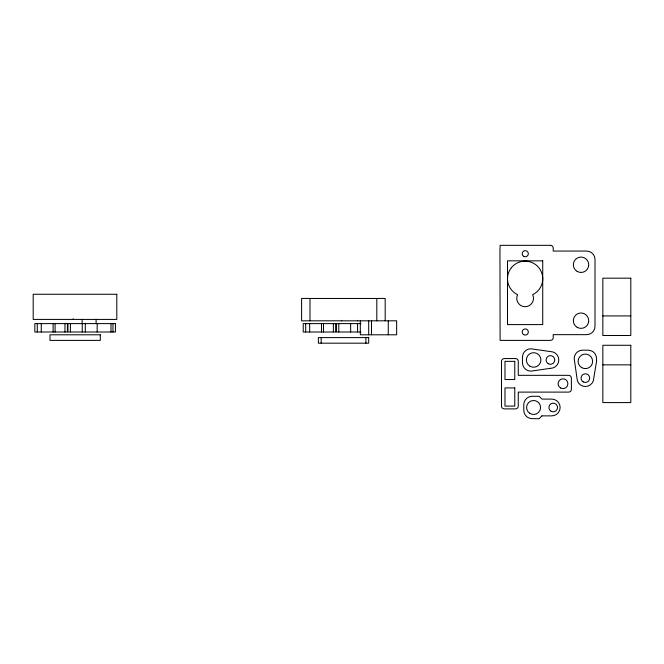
<?xml version="1.0" encoding="UTF-8"?>
<svg xmlns="http://www.w3.org/2000/svg" width="664" height="664" viewBox="0 0 664 664"><rect width="100%" height="100%" fill="white"/><g stroke="black" fill="none" stroke-linecap="round" stroke-linejoin="round"><path stroke-width="1" d="M602.846 315.923L630.8 315.923M360.95 323.609L336.324 323.609L336.324 332L360.95 332M602.846 364.851L630.8 364.851M388.266 320.82L388.266 334.797M385.186 320.82L385.186 298.451L301.597 298.451L301.597 320.82L396.649 320.82L396.649 334.797L360.311 334.797L360.311 320.82M376.803 298.451L376.803 320.82M371.491 320.82L371.491 334.797M368.694 320.82L368.694 334.797M365.897 337.594L365.897 343.18M357.564 323.609L357.564 332M357.514 320.289L357.514 320.82M350.642 323.609L350.642 332M341.595 320.289L341.595 320.82M338.781 323.609L338.781 332M333.369 323.609L333.369 332M323.484 323.609L323.484 332M321.509 323.609L321.509 332M321.168 337.594L321.168 343.18M309.98 298.451L309.98 320.82M309.648 323.609L309.648 332M305.689 323.609L305.689 332M112.98 323.609L112.98 332M111.004 323.609L111.004 332M97.168 323.609L97.168 332M96.106 319.417L96.106 323.335M85.299 323.609L85.299 332M82.129 319.417L82.129 323.335M82.245 323.609L82.245 332M73.198 318.72L73.198 319.417M70.384 323.609L70.384 332M64.972 323.609L64.972 332M55.087 323.609L55.087 332M53.112 323.609L53.112 332M41.251 323.609L41.251 332M37.292 323.609L37.292 332M596.554 361.357L593.757 378.131A8.391 8.391 0 0 1 585.366 386.514A8.391 8.391 0 0 1 576.983 378.131L574.186 358.56A8.391 8.391 0 0 1 582.569 350.169L588.163 350.169A8.391 8.391 0 0 1 596.554 358.56L596.554 361.357M541.965 415.871L539.168 418.669L532.179 418.669A8.391 8.391 0 0 1 523.788 410.286L523.788 404.691A8.391 8.391 0 0 1 532.179 396.3L539.168 396.3L541.965 399.097L551.751 399.097A8.391 8.391 0 0 1 560.134 407.488A8.391 8.391 0 0 1 551.751 415.871L541.965 415.871M550.423 368.346L530.851 371.143A8.391 8.391 0 0 1 522.46 362.751L522.46 357.166A8.391 8.391 0 0 1 530.851 348.774L550.423 351.571A8.391 8.391 0 0 1 558.806 359.954A8.391 8.391 0 0 1 550.423 368.346M550.423 245.331L500.1 245.331L499.959 251.058L500.1 340.391L550.423 340.391A2.797 2.797 0 0 0 553.22 337.594L553.22 334.656L586.627 334.656A8.391 8.391 0 0 0 595.01 326.265L595.01 259.45A8.391 8.391 0 0 0 586.627 251.058L553.22 251.058L553.22 248.128A2.797 2.797 0 0 0 550.423 245.331M542.729 260.844L507.504 260.844L507.504 324.588L542.729 324.588L542.729 260.844M630.8 278.183L602.846 278.183L602.846 335.494L630.8 335.494L630.8 278.183M116.798 294.26L33.2 294.26L33.2 319.417L116.798 319.417L116.798 294.26M67.429 323.609L34.835 323.609L34.835 332L67.429 332L67.429 323.609M115.436 323.609L67.927 323.609L67.927 332L115.436 332L115.436 323.609M335.826 323.609L303.232 323.609L303.232 332L335.826 332L335.826 323.609M100.297 334.797L49.974 334.797L49.974 340.391L100.297 340.391L100.297 334.797M368.686 337.594L318.38 337.594L318.371 343.18L368.686 343.18L368.694 337.594M630.8 345.28L602.846 345.28L602.846 402.591L630.8 402.591L630.8 345.28M515.471 358.56L504.291 358.56A2.797 2.797 0 0 0 501.494 361.357L501.494 406.086A2.797 2.797 0 0 0 504.291 408.883L515.471 408.883A2.797 2.797 0 0 0 518.269 406.086L518.269 392.109L568.591 392.109A2.797 2.797 0 0 0 571.389 389.311L571.389 378.131A2.797 2.797 0 0 0 568.591 375.334L518.269 375.334L518.269 361.357A2.797 2.797 0 0 0 515.471 358.56M514.774 361.357L504.989 361.357L504.989 379.526L514.774 379.526L514.774 361.357M514.774 387.917L504.989 387.917L504.989 406.086L514.774 406.086L514.774 387.917M577.19 271.418A7.686 7.686 0 0 0 588.727 264.762A7.686 7.686 0 0 0 577.19 258.105A7.686 7.686 0 0 0 577.19 271.418M577.19 327.335A7.686 7.686 0 0 0 588.727 320.679A7.686 7.686 0 0 0 577.19 314.022A7.686 7.686 0 0 0 577.19 327.335M511.33 267.783A17.613 17.613 0 0 0 517.571 294.658A8.391 8.391 0 0 0 525.116 306.702A8.391 8.391 0 0 0 532.669 294.658A17.613 17.613 0 0 0 538.911 267.783A17.613 17.613 0 0 0 511.33 267.783M523.722 334.664A3.079 3.079 0 0 0 528.336 332A3.079 3.079 0 0 0 523.722 329.336A3.079 3.079 0 0 0 523.722 334.664M523.722 256.379A3.079 3.079 0 0 0 528.336 253.714A3.079 3.079 0 0 0 523.722 251.058A3.079 3.079 0 0 0 523.722 256.379M560.557 387.959A4.889 4.889 0 0 0 567.894 383.726A4.889 4.889 0 0 0 560.557 379.484A4.889 4.889 0 0 0 560.557 387.959M581.73 367.648A7.271 7.271 0 0 0 592.637 361.357A7.271 7.271 0 0 0 581.73 355.057A7.271 7.271 0 0 0 581.73 367.648M583.199 381.883A4.333 4.333 0 0 0 589.698 378.131A4.333 4.333 0 0 0 583.199 374.38A4.333 4.333 0 0 0 583.199 381.883M529.548 413.199A6.989 6.989 0 0 0 540.538 408.111A6.989 6.989 0 0 0 530.636 401.147A6.989 6.989 0 0 0 529.548 413.199M551.054 411.24A4.333 4.333 0 0 0 557.553 407.488A4.333 4.333 0 0 0 551.054 403.737A4.333 4.333 0 0 0 551.054 411.24M530.013 366.254A7.271 7.271 0 0 0 540.919 359.954A7.271 7.271 0 0 0 530.013 353.663A7.271 7.271 0 0 0 530.013 366.254M548.256 363.714A4.333 4.333 0 0 0 554.755 359.954A4.333 4.333 0 0 0 548.256 356.203A4.333 4.333 0 0 0 548.256 363.714"/></g></svg>
